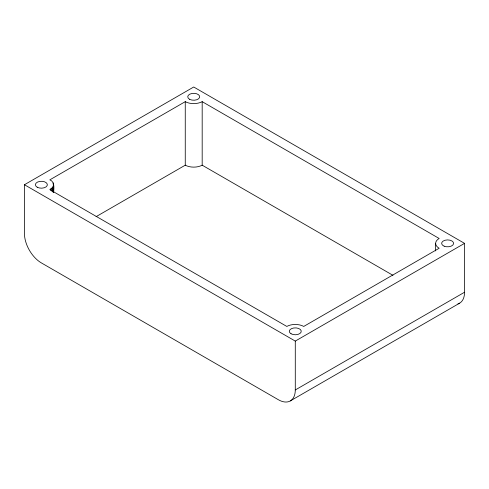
<?xml version="1.0" encoding="UTF-8"?>
<svg xmlns="http://www.w3.org/2000/svg" width="489" height="489" viewBox="0 0 489 489"><rect width="100%" height="100%" fill="white"/><g stroke="black" fill="none" stroke-linecap="round" stroke-linejoin="round"><path stroke-width="0.73" d="M53.668 184.732L52.665 187.409L49.841 189.616L286.817 326.432A12.152 7.017 0 0 1 303.742 326.432L439.159 248.253A11.919 6.883 0 0 1 439.159 238.479L202.183 101.663A12.268 7.084 0 0 1 185.258 101.663L49.841 179.842C54.951 181.804 53.833 188.008 53.668 192.293M464.55 292.233L295.283 389.959A23.937 13.82 60 0 1 278.351 399.727L41.376 262.911A23.937 13.82 60 0 1 24.45 233.595L24.45 184.732L193.717 87.005L464.55 243.363L464.55 292.233A23.937 13.82 60 0 1 457.93 303.913M96.082 216.67L185.258 165.184A12.298 7.103 0 0 0 202.183 165.184L392.954 275.325M24.45 184.732L295.283 341.09L464.55 243.363M290.325 400.913L459.593 303.186M435.632 243.363L435.632 250.93M295.283 341.09L295.283 389.959M202.183 101.663L202.183 165.184M185.258 101.663L185.258 165.184M53.552 183.809L53.552 192.452M53.215 182.91L53.215 184.426M53.215 186.547L53.215 191.841M52.665 187.409L52.665 191.951M51.907 188.222L51.907 191.248M50.96 188.962L50.96 190.472M444.159 246.181A5.984 3.454 0 0 0 453.584 243.687A5.984 3.454 0 0 0 445.124 240.227A5.984 3.454 0 0 0 444.159 246.181M291.047 333.761A5.984 3.454 0 0 0 301.059 332.214A5.984 3.454 0 0 0 293.73 327.985A5.984 3.454 0 0 0 291.047 333.761M37.213 187.214A5.984 3.454 0 0 0 47.182 185.569A5.984 3.454 0 0 0 39.731 181.407A5.984 3.454 0 0 0 37.213 187.214M189.714 99.346A5.984 3.454 0 0 0 199.573 97.494A5.984 3.454 0 0 0 191.871 93.491A5.984 3.454 0 0 0 189.714 99.346"/></g></svg>
